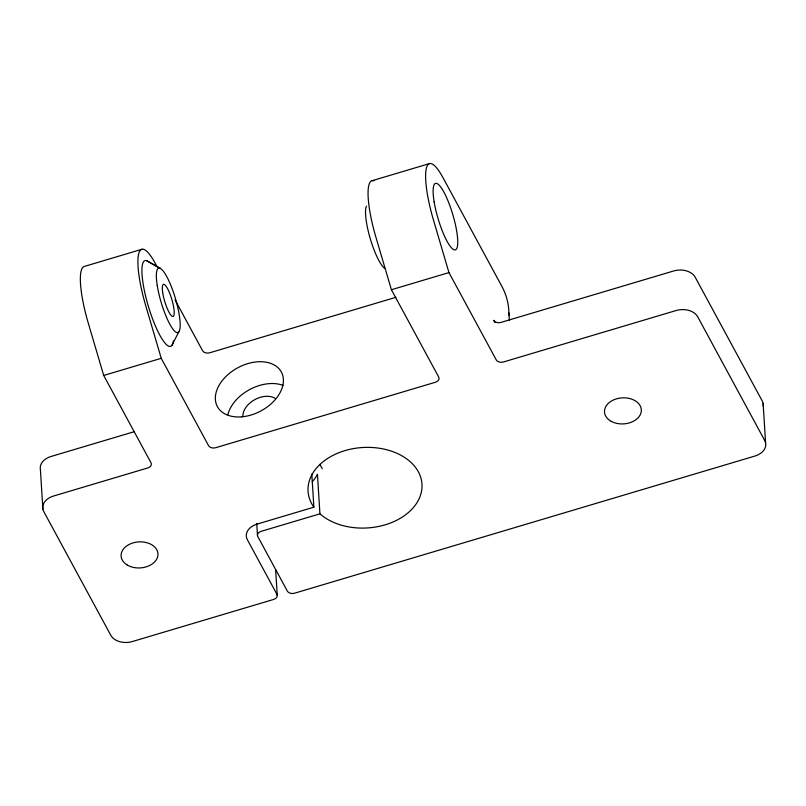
<?xml version="1.0" encoding="UTF-8"?>
<svg xmlns="http://www.w3.org/2000/svg" width="806" height="806" viewBox="0 0 806 806"><rect width="100%" height="100%" fill="white"/><g stroke="black" fill="none" stroke-linecap="round" stroke-linejoin="round"><path stroke-width="1.21" d="M171.859 345.482L178.801 331.86M142.027 249.245L84.479 266.393A55.957 12.312 73.4 0 0 88.207 322.874L103.702 375.455L151.004 462.765A5.592 3.949 -3.6 0 1 147.74 467.964L53.579 496.022A16.785 11.848 -3.6 0 0 43.796 511.609L110.805 635.289A16.785 11.848 -3.6 0 0 132.406 641.526L273.647 599.442A5.592 3.949 -3.6 0 0 276.911 594.244L247.351 539.688A16.785 11.848 -3.6 0 1 257.134 524.091L313.887 507.186A57.075 40.29 -3.6 0 1 364.916 447.401A57.075 40.29 -3.6 0 1 416.228 503.841A57.075 40.29 -3.6 0 1 319.922 513.835L261.073 531.366A5.592 3.949 -3.6 0 0 257.809 536.564L287.369 591.13A5.592 3.949 -3.6 0 0 294.573 593.206L754.91 456.055A16.785 11.848 -3.6 0 0 764.692 440.459L697.684 316.778A16.785 11.848 -3.6 0 0 676.083 310.542L503.458 361.975A5.592 3.949 -3.6 0 1 496.254 359.899L448.952 272.589L433.457 220.008A55.957 12.312 73.4 0 1 426.283 168.585A55.957 12.312 73.4 0 1 442.978 177.652L501.715 286.07A111.913 78.998 -3.6 0 1 508.878 315.136M372.191 180.665L429.729 163.527M103.702 375.455L161.24 358.317L208.542 445.627A5.592 3.949 -3.6 0 0 215.746 447.703L435.452 382.235A5.592 3.949 -3.6 0 0 438.706 377.047L391.414 289.737L375.908 237.155A55.957 12.312 73.4 0 1 373.913 180.816M391.414 289.737L448.952 272.589M395.857 297.323L209.772 352.766A5.592 3.949 -3.6 0 1 202.568 350.691L175.033 299.852M134.521 431.603L51.09 456.458A16.785 11.848 -3.6 0 0 40.391 469.505L42.879 509.06M146.551 260.64L160.253 268.408L148.354 261.648A44.763 9.853 73.4 0 0 149.362 309.554A44.763 9.853 73.4 0 0 173.421 340.888M494.904 322.45L493.766 320.345A5.592 3.949 -3.6 0 0 500.969 322.42L673.594 270.987A16.785 11.848 -3.6 0 1 695.195 277.224L762.204 400.904A16.785 11.848 -3.6 0 1 763.211 406.103M157.069 266.695L155.276 263.381A55.957 12.312 73.4 0 0 138.572 254.303A55.957 12.312 73.4 0 0 145.745 305.726L161.24 358.317M319.911 464.397L322.259 468.739M763.121 403.453L765.609 443.008M508.888 312.839L509.352 320.224M319.922 513.835L317.443 474.291A26.296 17.702 -28.4 0 1 312.214 481.706M311.801 474.069L313.887 507.186M275.632 569.681L277.244 595.241M256.711 523.396L257.477 535.567M384.643 268.338A33.57 7.385 73.4 0 1 370.125 238.213A33.57 7.385 73.4 0 1 366.448 206.094M227.846 414.657A36.371 24.492 -28.4 0 1 283.037 385.369M242.888 416.601A19.586 13.188 -28.4 0 1 254.333 399.887A19.586 13.188 -28.4 0 1 274.967 398.255M162.611 291.953A16.785 3.698 73.4 0 0 172.716 316.486A16.785 3.698 73.4 0 0 169.462 292.669A16.785 3.698 73.4 0 0 162.611 291.953M157.23 285.435A33.57 7.385 73.4 0 0 177.683 332.586A33.57 7.385 73.4 0 0 169.885 283.097A33.57 7.385 73.4 0 0 157.23 285.435M434.132 201.802A34.688 7.637 73.4 0 0 455.33 249.86A34.688 7.637 73.4 0 0 446.846 198.165A34.688 7.637 73.4 0 0 434.132 201.802M241.679 416.823A36.371 24.492 -28.4 0 0 281.939 373.188A36.371 24.492 -28.4 0 0 224.511 377.954A36.371 24.492 -28.4 0 0 241.679 416.823M611.21 421.337A18.467 13.037 -3.6 0 0 641.102 412.43A18.467 13.037 -3.6 0 0 616.399 398.879A18.467 13.037 -3.6 0 0 611.21 421.337M127.277 565.046A18.467 13.037 -3.6 0 0 157.593 556.966A18.467 13.037 -3.6 0 0 133.705 542.71A18.467 13.037 -3.6 0 0 127.277 565.046"/></g></svg>
